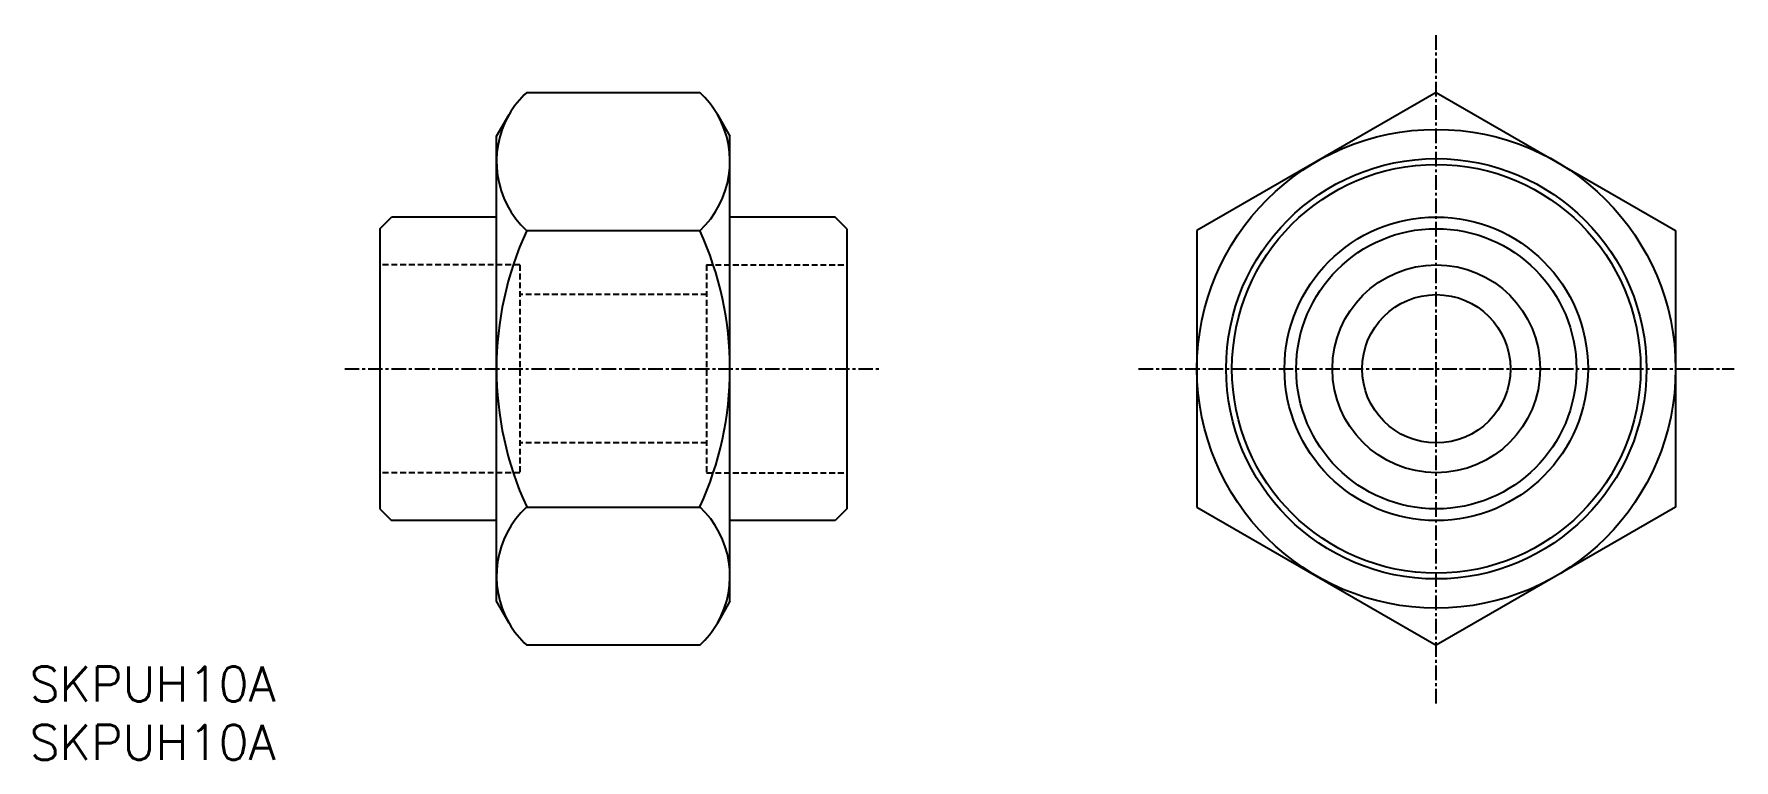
# Model space of a CAD drawing. Extents: x 0 to 146, y 0 to 62.
import ezdxf

# ---------------------------------------------------------------- set-up
doc = ezdxf.new("R2010")
doc.units = 0
doc.linetypes.add('CENTER', pattern=[2, 1.25, -0.25, 0.25, -0.25])
doc.linetypes.add('DASHED', pattern=[0.75, 0.5, -0.25])
doc.layers.get('0').update_dxf_attribs({"linetype": 'CONTINUOUS'})
doc.layers.add('CENTER', color=1, linetype='CENTER')
doc.styles.get("Standard").update_dxf_attribs({"font": 'txt.shx'})

# ---------------------------------------------------------------- blocks, each defined once
blk = doc.blocks.new('*U10')
at = {"color": 7, "linetype": 'CONTINUOUS'}
blk.add_text('SKPUH10A', height=3, dxfattribs=at).set_placement((0, 0))
blk = doc.blocks.new('*U11')
at = {"color": 7, "linetype": 'CONTINUOUS'}
blk.add_text('SKPUH10A', height=3, dxfattribs=at).set_placement((0, 5))

msp = doc.modelspace()

# ---------------------------------------------------------------- linework, layer by layer
at = {"color": 7, "linetype": 'CONTINUOUS'}
for p, q in [((42.59, 57.17), (57.41, 57.17)), ((120.5, 57.17), (100, 45.34)), ((120.5, 57.17), (141, 45.34)), ((40, 53.41), (41.08, 55.28)), ((58.92, 55.28), (60, 53.41)), ((40, 13.59), (40, 53.41)), ((60, 13.59), (60, 53.41)), ((30, 45.5), (31, 46.5)), ((30, 45.5), (30, 21.5)), ((40, 46.5), (31, 46.5)), ((42.59, 45.34), (57.41, 45.34)), ((69, 46.5), (60, 46.5)), ((70, 45.5), (69, 46.5)), ((70, 45.5), (70, 21.5)), ((100, 45.34), (100, 21.66)), ((141, 45.34), (141, 21.66)), ((30, 21.5), (31, 20.5)), ((40, 20.5), (31, 20.5)), ((42.59, 21.66), (57.41, 21.66)), ((69, 20.5), (60, 20.5)), ((70, 21.5), (69, 20.5)), ((100, 21.66), (120.5, 9.83)), ((141, 21.66), (120.5, 9.83)), ((41.08, 11.72), (40, 13.59)), ((60, 13.59), (58.92, 11.72)), ((57.41, 9.83), (42.59, 9.83))]:
    msp.add_line(p, q, dxfattribs=at)
at = {"color": 3, "linetype": 'DASHED'}
for p, q in [((42, 42.4), (30, 42.4)), ((42, 42.4), (42, 24.6)), ((58, 42.4), (58, 24.6)), ((58, 42.4), (70, 42.4)), ((58, 39.85), (42, 39.85)), ((58, 27.15), (42, 27.15)), ((42, 24.6), (30, 24.6)), ((58, 24.6), (70, 24.6))]:
    msp.add_line(p, q, dxfattribs=at)
at = {"color": 7, "linetype": 'CONTINUOUS'}
for radius in [20.5, 18, 17.5, 13, 12, 8.9, 6.35]:
    msp.add_circle((120.5, 33.5), radius, dxfattribs=at)
for centre, radius, start, end in [((48.06, 51.25), 8.06, 132.7344, 150), ((51.94, 51.25), 8.06, 30, 47.2656), ((48.06, 51.25), 8.06, 150, 227.2656), ((51.94, 51.25), 8.06, 312.7344, 30), ((68.34, 33.5), 28.34, 155.318, 204.682), ((31.66, 33.5), 28.34, 335.318, 24.682), ((48.06, 15.75), 8.06, 132.7344, 210), ((51.94, 15.75), 8.06, 330, 47.2656), ((48.06, 15.75), 8.06, 210, 227.2656), ((51.94, 15.75), 8.06, 312.7344, 330)]:
    msp.add_arc(centre, radius, start, end, dxfattribs=at)
at = {"layer": 'CENTER', "color": 1, "linetype": 'CENTER'}
for p, q in [((120.5, 4.83), (120.5, 62.17)), ((27, 33.5), (73, 33.5)), ((95, 33.5), (146, 33.5))]:
    msp.add_line(p, q, dxfattribs=at)

# ---------------------------------------------------------------- block references
at = {"color": 7, "linetype": 'CONTINUOUS'}
for name in ['*U11', '*U10']:
    msp.add_blockref(name, (0, 0), dxfattribs=at)

doc.saveas('drawing.dxf')
